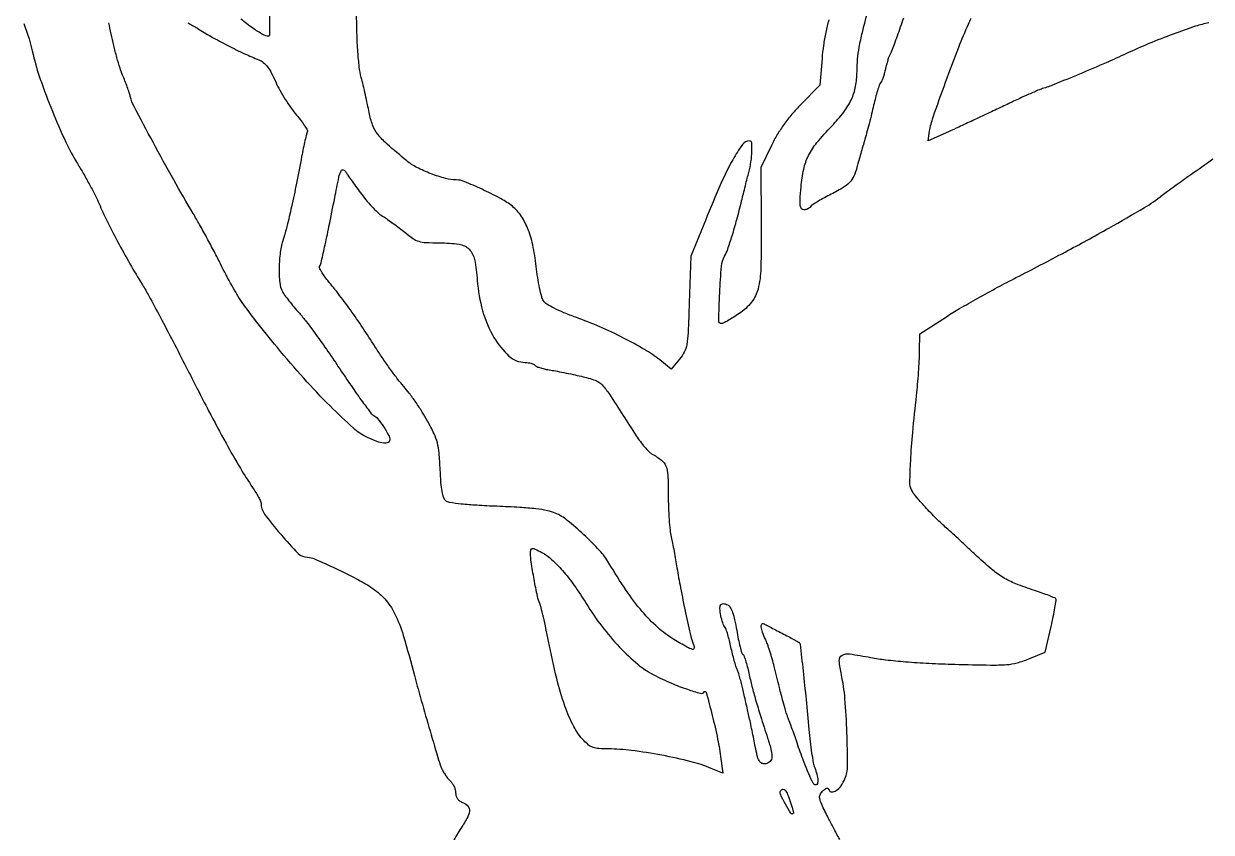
# Model space of a CAD drawing. Extents: x 30 to 2857, y 155 to 3618.
# Drawn here: x 761.8 to 1158.3, y 2330.2 to 2600.1 of the extents above; entities that cross this region are included whole.
import ezdxf

# ---------------------------------------------------------------- set-up
doc = ezdxf.new("R2010")
doc.units = 0

msp = doc.modelspace()

# ---------------------------------------------------------------- linework, layer by layer
for points in [[(843.869458, 2602.829688, -0.00078), (843.817438, 2596.259164, -0.41144), (843.555806, 2596, -0.132393), (841.629777, 2596.519084, -0.020883), (838.294111, 2598.649006, -0.020511), (834.280121, 2601.70709, -0.012612)], [(1030.634191, 2601.473859, 0.016349), (1029.604495, 2597.252423, 0.016149), (1028.841375, 2592.917584, 0.016313), (1028.3627, 2588.557147), (1027.676167, 2579.625605), (1021.328871, 2573.215518, 0.01834), (1018.312283, 2569.936909, 0.02095), (1015.681831, 2566.583966, 0.02158), (1013.40987, 2563.117603, 0.022182), (1011.467473, 2559.49931), (1007.95337, 2552.193189), (1008.051184, 2533.346595, -0.007136), (1007.916067, 2518.468802, -0.054741), (1006.993394, 2511.55793, -0.110648), (1004.813611, 2507.185791, -0.071621), (1000.640809, 2503.337962, -0.009093), (998.705106, 2502.059434, -0.012325), (996.908825, 2500.980526, -0.009329), (995.384399, 2500.152511, -0.120306), (994.759728, 2500, -0.42194), (993.858052, 2500.925713, -0.005006), (994.197312, 2510.262828, -0.009239), (994.777511, 2519.20285, -0.109552), (995.802928, 2522.5, 0.046494), (996.868849, 2524.843755, 0.008822), (998.329609, 2529.307475, 0.00891), (999.918471, 2534.816258, 0.006468), (1001.497747, 2541, -0.001378), (1002.084275, 2543.398149, -0.001006), (1002.748606, 2546.059375, -0.001016), (1003.388481, 2548.579236, -0.002243), (1003.889574, 2550.5, 0.027396), (1004.630107, 2554.063376, 0.030763), (1004.939961, 2557.55077, 0.027824), (1004.859526, 2560.370154, 0.389775), (1004.174314, 2561, 0.239924), (1001.792549, 2559.787305, 0.030033), (998.573086, 2554.751814, 0.023264), (994.591404, 2546.761295, 0.007377), (989.392764, 2534.5), (984.512497, 2522.5), (984.006249, 2506.935455, -0.002846), (983.625071, 2496.963559, -0.03189), (983.198782, 2493.019177, -0.076285), (982.363303, 2490.528856, -0.05617), (980.746312, 2488.104347), (977.992624, 2484.837783), (974.164993, 2487.869323, 0.034166), (969.092896, 2491.35086, 0.015793), (962.075296, 2495.199706, 0.015099), (954.13341, 2498.937406, 0.015927), (946.119001, 2502.11833, -0.011629), (942.116475, 2503.667256, -0.019995), (938.870563, 2505.16565, -0.021847), (936.449341, 2506.539599, -0.107341), (935.331723, 2507.631367, -0.081454), (934.72566, 2508.98601, -0.012278), (934.035035, 2511.888681, -0.013501), (933.390892, 2515.388169, -0.011298), (932.892245, 2519.131367, 0.024573), (931.735993, 2526.343205, 0.04554), (929.990059, 2532.004838, 0.056561), (927.602378, 2536.342968, 0.077842), (924.504731, 2539.527821, 0.039445), (920.71497, 2541.930595, 0.013062), (914.810406, 2544.856641, 0.00981), (908.863891, 2547.471954, 0.099003), (906.223202, 2548, -0.066621), (902.610672, 2548.483488, -0.025291), (897.767234, 2550.070637, -0.025526), (893.028105, 2552.177215, -0.054836), (889.685579, 2554.36179, -0.008076), (883.108575, 2559.953399, -0.047094), (879.993836, 2563.257346, -0.076308), (878.267531, 2566.347268, -0.042437), (877.104366, 2570.512059, 0.00506), (876.562028, 2573.220272, 0.003036), (875.865962, 2576.42567, 0.003039), (875.134646, 2579.606534, 0.00529), (874.484072, 2582.234902, -0.033039), (873.81809, 2585.751402, -0.012706), (873.34281, 2590.702211, -0.01048), (873.033109, 2596.974327, -0.0056), (872.899787, 2604.734902, 0.010066)], [(1055.529722, 2602.018095, 0.002656), (1054.482556, 2599, -0.003424), (1053.442055, 2596.015927, -0.004242), (1052.430841, 2593.252858, -0.003493), (1051.546403, 2590.947335, -0.031425), (1051.089603, 2589.967177, 0.036882), (1050.718386, 2589.147431, 0.011449), (1050.281531, 2587.866137, 0.011379), (1049.857314, 2586.407023, 0.012296), (1049.511683, 2584.967177, -0.015704), (1049.163931, 2583.560797, -0.016489), (1048.733483, 2582.201998, -0.016355), (1048.286344, 2581.057555, -0.06775), (1047.90533, 2580.422603, 0.085599), (1047.494317, 2579.679073, 0.008905), (1046.870968, 2577.775052, 0.010851), (1046.213338, 2575.460897, 0.008483), (1045.596986, 2572.922603, -0.004905), (1044.924315, 2570.063311, -0.003185), (1044.093336, 2566.771015, -0.003202), (1043.240921, 2563.566849, -0.006076), (1042.506795, 2561, 0.00214), (1041.815807, 2558.653998, 0.001778), (1041.1003, 2556.15261, 0.001794), (1040.46124, 2553.856575, 0.004856), (1040.029529, 2552.221651, -0.046905), (1038.968549, 2549.243099, -0.085757), (1037.501627, 2547.130923, -0.064243), (1035.117956, 2545.264233, -0.017145), (1030.88268, 2542.940777, 0.009035), (1028.639321, 2541.756996, 0.011985), (1026.645324, 2540.595139, 0.009392), (1025.034479, 2539.561871, 0.107436), (1024.51383, 2539.022378, -0.093804), (1024.155864, 2538.630839, -0.052913), (1023.601184, 2538.300324, -0.050247), (1022.948441, 2538.07584, -0.057771), (1022.294247, 2538, -0.228535), (1021.509282, 2538.378556, -0.13815), (1021.101516, 2539.349704, -0.045999), (1021.039641, 2541.343158, -0.005857), (1021.351412, 2545.62897, -0.032237), (1022.24634, 2551.599571, -0.063371), (1023.844151, 2556.119307, -0.055524), (1026.673452, 2560.463144, -0.019778), (1031.606588, 2566, 0.028346), (1035.619291, 2570.66213, 0.055129), (1038.157116, 2574.859119, 0.061483), (1039.548283, 2579.188744, 0.04499), (1040.043551, 2584.217881, -0.02024), (1040.245197, 2588.353476, -0.023055), (1040.779917, 2592.28153, -0.015288), (1041.853142, 2597.268513, -0.003778), (1043.924373, 2605.37663, 0.005442)], [(1157.545389, 2600.424138, 0.038437), (1153.041342, 2599.302915, 0.008845), (1145.650661, 2596.700991, 0.009393), (1137.517101, 2593.499597, 0.011294), (1130, 2590.175499, -0.007334), (1123.211463, 2587.109068, -0.003478), (1114.379695, 2583.347431, -0.002632), (1105.855266, 2579.839128, -0.023017), (1102, 2578.479106, 0.02859), (1100.470515, 2577.920317, 0.003047), (1097.003125, 2576.39867, 0.003749), (1092.895105, 2574.528887, 0.003006), (1088.5, 2572.456308, -0.001291), (1083.786098, 2570.213603, -0.001045), (1078.716774, 2567.830785, -0.001056), (1074.031902, 2565.652668, -0.002735), (1070.64221, 2564.107855), (1063.78442, 2561.027682), (1064.292418, 2564.263841, -0.044642), (1065.456987, 2568.923068, -0.003723), (1069.63045, 2580.661425, -0.005287), (1074.032199, 2592.36912, -0.017131), (1077.298607, 2600, 0.009651), (1078.217244, 2602.060355, 0.001583)], [(761.782072, 2600.206981, -0.033483), (764.914737, 2589.827039, 0.027746), (767.290231, 2581.61684, 0.012056), (771.306784, 2570.985712, 0.011974), (775.791747, 2560.646661, 0.030671), (779.662394, 2553.468978, -0.008404), (781.728405, 2550.015117, -0.006707), (783.8426, 2546.225262, -0.006787), (785.705773, 2542.662715, -0.016972), (786.941013, 2540, 0.015273), (789.501021, 2534.432104, 0.007269), (793.115761, 2527.421164, 0.007045), (797.226213, 2519.979769, 0.008104), (801.362459, 2513, -0.013049), (803.540998, 2509.239486, -0.002453), (807.310785, 2502.240625, -0.002622), (811.633415, 2494.016499, -0.002399), (816.001138, 2485.5, 0.002662), (823.4802, 2470.935719, 0.006062), (829.319488, 2460.036886, 0.007911), (834.093111, 2451.695687, 0.016146), (838.150402, 2445.336522, -0.012037), (839.241601, 2443.656834, -0.015282), (840.16293, 2442.053244, -0.013302), (840.849578, 2440.682274, -0.10987), (841, 2440.00599, 0.160259), (842.185404, 2436.402574, 0.01852), (847.561273, 2429.654089, 0.017111), (853.41866, 2423.289492, 0.197694), (856.477844, 2421.987791, -0.101639), (858.881913, 2421.463995, -0.005564), (865.948991, 2418.237957, -0.009383), (872.931156, 2414.794904, -0.025876), (877.666718, 2412.028935, -0.062253), (882.315772, 2408.075421, -0.07084), (885.615558, 2403.255092, -0.042186), (888.513217, 2395.883256, -0.008814), (892.254204, 2382.5, 0.005197), (894.171585, 2375.444183, 0.00179), (897.08678, 2365.279928, 0.001081), (900.064089, 2355.119616, 0.018446), (901.171822, 2351.822294, 0.033764), (901.697775, 2350.670907, 0.022332), (902.446449, 2349.423776, 0.022498), (903.286898, 2348.271798, 0.040008), (904.091375, 2347.417307, -0.05836), (904.821996, 2346.581998, -0.041548), (905.439341, 2345.501296, -0.042032), (905.860689, 2344.35394, -0.067083), (906, 2343.320262, 0.071077), (906.15926, 2342.205585, 0.092925), (906.623789, 2341.289162, 0.086009), (907.421383, 2340.553932, 0.052503), (908.567141, 2339.974473, -0.13697), (910.123225, 2338.826587, -0.199541), (910.57069, 2337.203935, -0.096886), (909.776555, 2334.791443, -0.020473), (907.440957, 2331, 0.044353), (904.844685, 2326.296943, 0.039344)], [(816.556284, 2600.503509, -0.017986), (819.730978, 2598.628623, 0.014775), (824.343831, 2595.864304, 0.009235), (829.89543, 2592.889859, 0.009258), (835.505987, 2590.145814, 0.015902), (840.29048, 2588.097185, -0.08061), (841.757442, 2587.230492, -0.056511), (843.086696, 2585.841396, -0.040867), (844.414233, 2583.764754, -0.016341), (845.896977, 2580.72962, 0.021438), (847.276629, 2577.97698, 0.013559), (849.106615, 2574.886378, 0.013614), (851.073403, 2571.942196, 0.024318), (852.868998, 2569.651361, -0.015019), (854.420926, 2567.745463, -0.022868), (855.639343, 2565.993321, -0.019211), (856.48403, 2564.529873, -0.265656), (856.463868, 2563.941537, 0.07691), (856.187159, 2563.287161, 0.004444), (855.673281, 2561.165685, 0.006675), (855.115512, 2558.616535, 0.004853), (854.560487, 2555.766801, -0.003863), (852.85466, 2546.915037, -0.005351), (851.179099, 2539.007474, -0.005803), (849.642398, 2532.47716, -0.018988), (848.413624, 2528.215053, 0.047368), (847.42722, 2523.885284, 0.028633), (847.048104, 2518.634711, 0.027731), (847.248374, 2513.706912, 0.097775), (848.153651, 2510.684259, 0.036875), (848.876073, 2509.531063, 0.008153), (850.287699, 2507.672876, 0.008434), (851.99448, 2505.57447, 0.008033), (853.798475, 2503.5, -0.021293), (856.129005, 2500.671998, -0.005044), (859.762744, 2495.756596, -0.005182), (863.826789, 2490.017178, -0.00509), (867.795616, 2484.160751, 0.004479), (871.53477, 2478.628684, 0.006757), (874.899591, 2473.883852, 0.003051), (877.833442, 2469.914132, 0.141387), (878.630555, 2469.311528, -0.135864), (879.953741, 2468.333573, -0.020839), (881.880636, 2465.649091, -0.021391), (883.576036, 2462.808626, -0.124472), (884, 2461.131966, -0.305606), (883.428908, 2460.284872, -0.125213), (881.986537, 2460.088523, -0.061268), (879.639853, 2460.653392, -0.023064), (876.52864, 2461.986136, -0.070995), (871.805393, 2465.166374, -0.012541), (864.037754, 2472.540618, -0.013265), (855.259638, 2481.7807, -0.011201), (846.461003, 2492, -0.004918), (839.12989, 2501.091795, -0.017982), (834.751394, 2507.06182, -0.022465), (831.322901, 2512.629836, -0.011302), (827.47873, 2519.935263, 0.005343), (825.419591, 2523.96422, 0.003412), (822.944228, 2528.605209, 0.003428), (820.455341, 2533.12166, 0.00638), (818.366483, 2536.742324, -0.006069), (811.855343, 2548.012016, -0.004546), (804.948605, 2560.574757, -0.002247), (798.60927, 2572.485943, -0.060929), (797.344708, 2575.816349, 0.019005), (796.961455, 2577.153251, 0.006759), (796.315916, 2579.033553, 0.006696), (795.551043, 2581.080382, 0.007844), (794.769373, 2583, -0.024851), (793.903918, 2585.351229, -0.008057), (792.855011, 2588.906489, -0.00801), (791.81451, 2592.902036, -0.008923), (790.941885, 2596.788048, 0.006279), (790.130671, 2600.49209, 0.007632)], [(1034.267648, 2327.760845, -0.003449), (1032.146561, 2331.681655, -0.005964), (1030.444661, 2334.974242, -0.005445), (1028.246789, 2339.475245, -0.057643), (1027.589295, 2341.406112, -0.152276), (1027.702429, 2342.671244, -0.105156), (1028.521218, 2343.865606, -0.025316), (1029.376051, 2344.599877, -0.120812), (1029.959739, 2344.859554, -0.236306), (1030.382374, 2344.73529, -0.1169), (1030.700568, 2344.25799, 0.314607), (1031.634806, 2343.610662, 0.154494), (1033.080941, 2344.074265, 0.083407), (1034.726848, 2345.713024, 0.057174), (1036.009208, 2348.022231, 0.098178), (1036.873975, 2352.355632, 0.008892), (1036.690515, 2363.445685, 0.0124), (1036.021282, 2374.751684, 0.032555), (1034.815549, 2382.783396, -0.034343), (1034.132904, 2387.444042, -0.287688), (1035.07858, 2389.245227, -0.169535), (1037.581432, 2389.729696, -0.012103), (1044.673173, 2388.520532, 0.01989), (1049.585362, 2387.761497, 0.00833), (1056.249701, 2387.113874, 0.007518), (1064.07387, 2386.603192, 0.005692), (1072.6728, 2386.269752, 0.002477), (1084.65978, 2386.000953, 0.022212), (1089.917229, 2386.142675, 0.046384), (1093.526004, 2386.740131, 0.034052), (1097.372298, 2388.035475), (1102.898997, 2390.326164), (1104.866615, 2398.892683, 0.005486), (1105.592732, 2402.220973, 0.008364), (1106.142771, 2405.12639, 0.003857), (1106.547386, 2407.591922, 0.179006), (1106.447941, 2408.084234, 0.15689), (1106.07059, 2408.405948, 0.004996), (1104.183255, 2409.170179, 0.00923), (1101.907156, 2410.017292, 0.006223), (1099.280825, 2410.903363, -0.015776), (1093.05111, 2413.138573, -0.042204), (1088.829554, 2415.232236, -0.039753), (1084.879807, 2418.077239, -0.012723), (1079.480661, 2422.90057, 0.001053), (1076.611387, 2425.586843, 0.001126), (1073.794559, 2428.201077, 0.001067), (1071.363526, 2430.437501, 0.005293), (1069.980661, 2431.677564, -0.016141), (1066.520421, 2434.918616, -0.011213), (1062.816949, 2438.788791, -0.009335), (1059.574867, 2442.468219, -0.062966), (1058.249914, 2444.5, -0.118454), (1057.700203, 2447.001861, -0.008366), (1057.961482, 2454.204927, -0.010034), (1058.656163, 2463.696816, -0.004647), (1059.920645, 2476, 0.006008), (1060.290448, 2479.697024, 0.004486), (1060.612546, 2483.780946, 0.004535), (1060.846635, 2487.635012, 0.010299), (1060.937079, 2490.552157), (1061, 2496.604315), (1069.883031, 2502.315273, -0.010662), (1074.288564, 2505.016625, -0.004368), (1080.376969, 2508.502524, -0.00432), (1086.98193, 2512.13327, -0.005517), (1093.133031, 2515.358611, 0.004349), (1109.523875, 2523.90443, 0.005908), (1124.157611, 2531.920119, 0.005681), (1136.025895, 2538.783279, 0.032802), (1142, 2542.881227, -0.00699), (1143.755921, 2544.223958, -0.002677), (1146.234375, 2546.044365, -0.00265), (1148.946367, 2547.992172, -0.003254), (1151.5, 2549.780923, 0.008864), (1158.882547, 2555.076661, 0.06029)]]:
    msp.add_lwpolyline(points, format="xyb")
for points in [[(874.659787, 2543.115864, 0.017249), (876.472459, 2540.837391, 0.016105), (878.47837, 2538.634949, 0.016324), (880.385741, 2536.795723, 0.051467), (881.817815, 2535.747793, -0.018244), (883.258582, 2534.833707, -0.007299), (885.165132, 2533.482821, -0.007211), (887.180158, 2531.965372, -0.00903), (889.002641, 2530.497793, 0.02303), (891.686808, 2528.457494, 0.078139), (893.663156, 2527.507836, 0.062085), (896.065134, 2527.100555, 0.010988), (900.640068, 2527, -0.036343), (907.123663, 2526.528116, -0.160948), (910.497808, 2524.837597, -0.150322), (912.328707, 2521.394768, -0.03046), (913.232495, 2514.452207, 0.052245), (915.002833, 2504.318262, 0.062553), (918.793189, 2495.410088, 0.075463), (923.804442, 2489.186061, 0.183731), (929.190983, 2487.041627, -0.029523), (930.260489, 2486.961805, -0.035351), (931.249191, 2486.757063, -0.03805), (932.035068, 2486.469363, -0.148637), (932.41882, 2486.131352, 0.157715), (932.861579, 2485.755103, 0.020008), (934.052921, 2485.318196, 0.021864), (935.552545, 2484.906753, 0.016568), (937.227837, 2484.582962, -0.007096), (939.31795, 2484.219922, -0.00288), (942.154427, 2483.668732, -0.002849), (945.198557, 2483.040908, -0.003624), (948, 2482.425222, -0.029666), (952.56389, 2481.098523, -0.121334), (954.953469, 2479.520274, -0.042173), (957.378211, 2476.404461, -0.001267), (966.329896, 2462.575291, 0.015916), (967.684556, 2460.611133, 0.017008), (969.133065, 2458.781349, 0.016812), (970.479365, 2457.298735, 0.072531), (971.420965, 2456.575291, -0.036615), (974.722958, 2454.39534, -0.133149), (976.229322, 2452.41115, -0.086141), (976.863298, 2449.476403, -0.010225), (977, 2442.79211, 0.008864), (977.071813, 2438.741388, 0.008533), (977.2872, 2434.64405, 0.008488), (977.599854, 2431.041142, 0.03047), (977.977704, 2428.764351, -0.006924), (978.419375, 2426.707612, -0.003095), (978.946204, 2423.990153, -0.003063), (979.468029, 2421.10901, -0.004152), (979.90178, 2418.5, 0.00926), (981.088561, 2411.786157, 0.004837), (982.802187, 2403.467343, 0.003025), (984.579194, 2395.478685, 0.044735), (985.466341, 2392.75, -0.134066), (985.627337, 2391.583999, -0.455577), (985.067435, 2391.211945, -0.064244), (983.285553, 2391.958549, -0.005202), (978.912965, 2394.552871, -0.045624), (973.491632, 2398.564714, -0.034217), (968.298016, 2403.876741, -0.02805), (962.983636, 2410.872754, -0.01492), (957.170567, 2420.068693, 0.052618), (954.053811, 2424.263449, 0.019149), (948.825464, 2429.522766, 0.018588), (943.294185, 2434.304904, 0.065753), (939.286909, 2436.73101, 0.055315), (936.684838, 2437.543242, 0.018995), (932.779291, 2438.149746, 0.014023), (927.391304, 2438.6253, 0.0053), (919.839619, 2438.998583, -0.005287), (913.050982, 2439.333975, -0.011604), (907.868768, 2439.765853, -0.009879), (903.984965, 2440.258259, -0.137572), (902.707834, 2440.827513, -0.142739), (902.002527, 2441.870702, -0.033444), (901.487427, 2443.938965, -0.024586), (901.098093, 2446.962582, -0.008798), (900.83168, 2451.302937, 0.01071), (900.471228, 2456.829645, 0.042078), (899.891736, 2460.19235, 0.046679), (898.787044, 2463.2371, 0.015314), (896.616373, 2467.489662, 0.014711), (894.854524, 2470.482853, 0.010335), (892.70525, 2473.748377, 0.01044), (890.516141, 2476.791225, 0.021417), (888.652908, 2479.060983, -0.018036), (886.714144, 2481.390457, -0.007554), (884.266484, 2484.657827, -0.007462), (881.750428, 2488.235542, -0.009612), (879.552143, 2491.599922, 0.00721), (875.494009, 2497.876373, 0.007726), (871.34698, 2503.88855, 0.008109), (867.239905, 2509.456932, 0.01066), (863.303592, 2514.394566, -0.017185), (862.098503, 2515.94735, -0.025632), (861.164758, 2517.390214, -0.023345), (860.543529, 2518.593941, -0.250907), (860.57636, 2519.123553, 0.081963), (861.054027, 2520.285559, 0.002372), (862.230674, 2525.505465, 0.003973), (863.697645, 2532.421315, 0.00155), (865.619139, 2542, -0.00297), (867.01737, 2548.869007, -0.050492), (867.715152, 2551.065088, -0.402445), (868.444187, 2551.370763, -0.165027), (869.349016, 2550.615864, 0.014333), (870.039022, 2549.555874, 0.002608), (871.383836, 2547.635533, 0.002806), (872.982813, 2545.404075, 0.002542)], [(934.79966, 2423.582421, -0.064243), (938.063243, 2421.293041, -0.029153), (941.711369, 2417.549354, -0.024893), (945.595289, 2412.590247, -0.016165), (949.600289, 2406.507916, 0.02633), (954.787529, 2398.968266, 0.025985), (960.759952, 2391.980723, 0.027539), (966.810913, 2386.269258, 0.058282), (972.179322, 2382.713188, 0.014669), (978.035614, 2379.961318, 0.021028), (983.386662, 2377.898805, 0.015398), (987.81909, 2376.551702, 0.331799), (989.015183, 2377.024566, -0.657536), (989.667885, 2376.928531, -0.004011), (991.669496, 2369.198615, -0.010009), (993.494548, 2361.237037, -0.018422), (994.609014, 2354.68507), (995.246561, 2349.87014), (991.38517, 2351.483532, 0.038079), (984.601597, 2353.728955, 0.014267), (974.806155, 2355.868058, 0.014445), (964.741049, 2357.46739, 0.031399), (956.937091, 2357.982541, -0.017234), (953.826631, 2358.099556, -0.064041), (951.908511, 2358.488323, -0.082121), (950.405967, 2359.293149, -0.040779), (948.801253, 2360.75, -0.068723), (945.434552, 2365.516944, -0.034238), (942.487719, 2372.311229, -0.025678), (939.743704, 2381.525365, -0.011188), (937.010097, 2394, 0.004047), (936.15911, 2398.167156, 0.005125), (935.302171, 2402.003125, 0.004084), (934.525403, 2405.202124, 0.041158), (934.082815, 2406.5, -0.051854), (933.314789, 2408.920122, -0.005722), (932.202577, 2414.63427, -0.006483), (931.23372, 2420.352888, -0.038735), (931, 2423.365297, -0.063526), (931.14647, 2424.513491, -0.325837), (931.61416, 2424.897185, -0.12608), (932.532585, 2424.716973, -0.009707)], [(999.853939, 2397.59689, 0.008273), (1000.396151, 2394.667451, 0.012257), (1000.976391, 2392.121475, 0.007461), (1001.540098, 2390.032005, 0.186827), (1001.892368, 2389.56652, -0.166992), (1002.250646, 2389.129127, -0.010438), (1002.806963, 2387.528417, -0.014495), (1003.38563, 2385.550511, -0.010194), (1003.92609, 2383.295644, 0.008674), (1004.966896, 2378.894278, 0.007942), (1006.188775, 2374.399635, 0.006111), (1007.822198, 2368.995847, 0.002427), (1010.191089, 2361.616278, -0.018863), (1011.403854, 2357.362705, -0.091687), (1011.546519, 2354.86965, -0.208373), (1010.750308, 2353.530965, -0.157115), (1009.102283, 2353, -0.142902), (1008.068591, 2353.301593, -0.129977), (1007.31394, 2354.120597, -0.06293), (1006.70865, 2355.727087, -0.012362), (1006.064616, 2358.75, 0.002738), (1005.576322, 2361.279891, 0.001902), (1004.998167, 2364.132812, 0.001918), (1004.422218, 2366.867337, 0.003959), (1003.946786, 2369, -0.000486), (1003.475146, 2371.048552, -0.000286), (1002.914732, 2373.5, -0.000286), (1002.357258, 2375.951484, -0.000488), (1001.894751, 2378, 0.007831), (1001.443702, 2379.86953, 0.007333), (1000.924928, 2381.765625, 0.007324), (1000.415253, 2383.43465, 0.024816), (1000.013464, 2384.5, -0.028477), (999.601804, 2385.616195, -0.006692), (999.045791, 2387.528125, -0.006873), (998.465134, 2389.747658, -0.006711), (997.940823, 2392, 0.008177), (997.426778, 2394.179272, 0.010296), (996.876612, 2396.178125, 0.008602), (996.354789, 2397.827659, 0.077088), (996.006929, 2398.5, -0.080367), (995.210369, 2400.064487, -0.029346), (994.589158, 2402.478443, -0.025998), (994.25001, 2404.864082, -0.162099), (994.530094, 2406.048693, -0.143236), (994.896975, 2406.3788, -0.109237), (995.425619, 2406.502878, -0.081552), (996.091695, 2406.402334, -0.044738), (996.852914, 2406.078718, -0.143104), (997.709617, 2405.238514, -0.042719), (998.473041, 2403.553754, -0.031045), (999.181161, 2401.072546, -0.012365)], [(1015, 2396.62397, -0.001228), (1017.127413, 2395.509294, -0.001887), (1018.963435, 2394.532666, -0.000614), (1020.548253, 2393.679462, -0.054228), (1020.769139, 2393.527227, -0.189251), (1021.041424, 2393.010449, -0.000409), (1022.037064, 2383.998282, -0.002888), (1023.026609, 2374.465807, -0.002536), (1023.951978, 2364.5, 0.007552), (1024.367507, 2360.465046, 0.008563), (1024.890458, 2356.610564, 0.007913), (1025.44177, 2353.355949, 0.046119), (1025.914694, 2351.6849, -0.024911), (1026.65939, 2349.42377, -0.053026), (1026.956729, 2347.608918, -0.089826), (1026.810423, 2346.422819, -0.328311), (1026.2359, 2346, -0.283334), (1025.43169, 2346.495497, -0.012219), (1023.950963, 2349.624739, -0.015405), (1022.176768, 2353.981429, -0.006298), (1020.025235, 2360, 0.001552), (1019.111315, 2362.635194, 0.001715), (1018.210739, 2365.178125, 0.001591), (1017.427469, 2367.344203, 0.008814), (1016.982118, 2368.5, -0.023866), (1016.276591, 2370.509252, -0.006412), (1015.350954, 2373.763228, -0.004609), (1014.128042, 2378.452608, -0.001444), (1012.38103, 2385.5, 0.00932), (1011.711859, 2388.028198, 0.007995), (1010.915848, 2390.663144, 0.008075), (1010.11587, 2393.033252, 0.022796), (1009.456019, 2394.651129, -0.020693), (1008.498194, 2396.971653, -0.053683), (1008.063838, 2398.725178, -0.146188), (1008.204724, 2399.628214, -0.408222), (1008.75, 2399.827604, -0.011681), (1009.25791, 2399.58354, -0.000589), (1010.895313, 2398.746673, -0.000944), (1012.838517, 2397.745983, -0.000684)], [(1017.868028, 2340.087842, -0.009108), (1018.285288, 2338.760078, -0.014049), (1018.592507, 2337.596661, -0.008341), (1018.802069, 2336.629574, -0.250583), (1018.7321, 2336.398766, -0.479515), (1017.94878, 2336.484372, -0.015905), (1016.11837, 2339.566652, -0.016038), (1014.452272, 2342.830369, -0.253614), (1014.520709, 2344.033508, -0.226452), (1015.243171, 2344.498451, -0.253664), (1016.007671, 2344.201569, -0.078865), (1016.861779, 2342.79632, -0.016509)]]:
    msp.add_lwpolyline(points, format="xyb", close=True)

doc.saveas('drawing.dxf')
